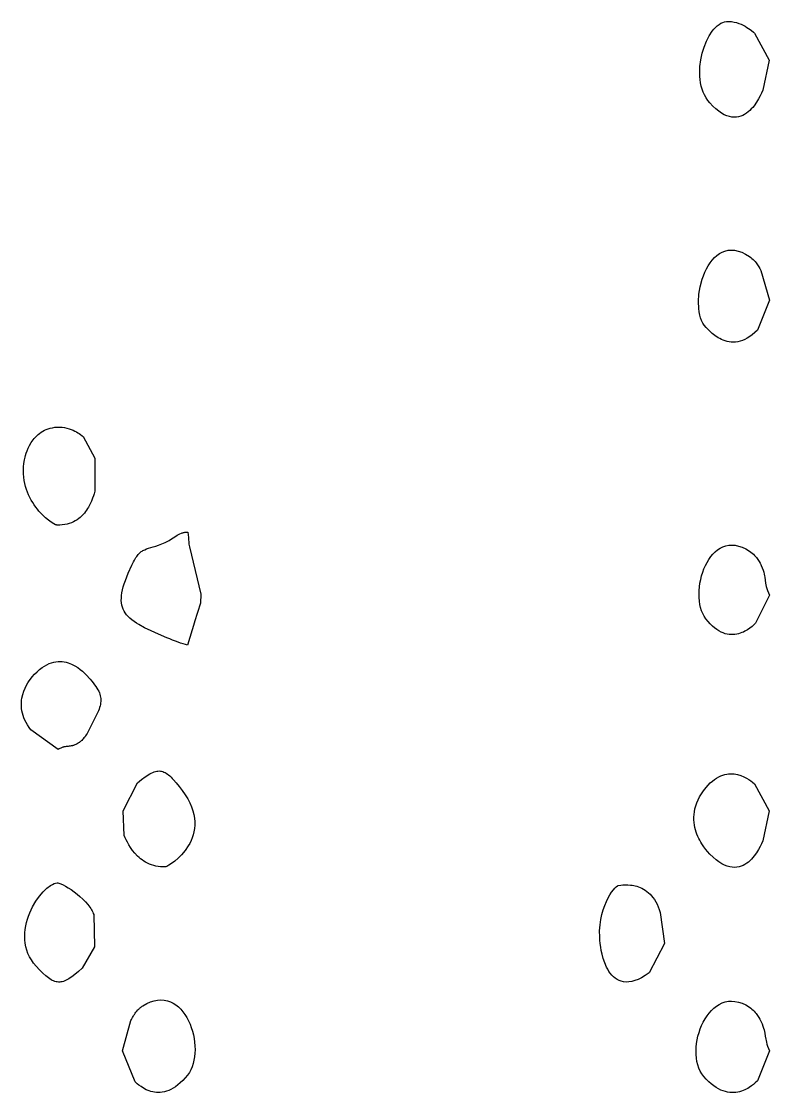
# Model space of a CAD drawing. Header units: millimetres. Extents: x 73 to 173, y -160 to -92.
# Drawn here: x 155.429 to 156.787, y -140.313 to -138.368 of the extents above; entities that cross this region are included whole.
import ezdxf

# ---------------------------------------------------------------- set-up
doc = ezdxf.new("R2010")
doc.units = ezdxf.units.MM
doc.layers.add('F.Silkscreen', color=41, linetype='CONTINUOUS', true_color=0xf2eda1)

msp = doc.modelspace()

# ---------------------------------------------------------------- linework, layer by layer
at = {"layer": 'F.Silkscreen', "linetype": 'CONTINUOUS'}
for p, q in [((156.685893, -138.381978), (156.688949, -138.378628)), ((156.688949, -138.378628), (156.692103, -138.375681)), ((156.692103, -138.375681), (156.695329, -138.373154)), ((156.695329, -138.373154), (156.698626, -138.371087)), ((156.698626, -138.371087), (156.701961, -138.369484)), ((156.701961, -138.369484), (156.705347, -138.368402)), ((156.705347, -138.368402), (156.708751, -138.367848)), ((156.708751, -138.367848), (156.711114, -138.367713)), ((156.711114, -138.367713), (156.713463, -138.367708)), ((156.713463, -138.367708), (156.715786, -138.36781)), ((156.715786, -138.36781), (156.718075, -138.368029)), ((156.718075, -138.368029), (156.720348, -138.368354)), ((156.720348, -138.368354), (156.722582, -138.368767)), ((156.722582, -138.368767), (156.726946, -138.369854)), ((156.726946, -138.369854), (156.731134, -138.371235)), ((156.731134, -138.371235), (156.735148, -138.372844)), ((156.735148, -138.372844), (156.738942, -138.374631)), ((156.738942, -138.374631), (156.74251, -138.376538)), ((156.74251, -138.376538), (156.745816, -138.378497)), ((156.745816, -138.378497), (156.748839, -138.380466)), ((156.748839, -138.380466), (156.751555, -138.382368)), ((156.672448, -138.403737), (156.67741, -138.39414)), ((156.67741, -138.39414), (156.682946, -138.385698)), ((156.682946, -138.385698), (156.685893, -138.381978)), ((156.751555, -138.382368), (156.753946, -138.384168)), ((156.753946, -138.384168), (156.757635, -138.387176)), ((156.757635, -138.387176), (156.759723, -138.389025)), ((156.759723, -138.389025), (156.786059, -138.438049)), ((156.664717, -138.425541), (156.668182, -138.414281)), ((156.668182, -138.414281), (156.672448, -138.403737)), ((156.660598, -138.449353), (156.662143, -138.437301)), ((156.662143, -138.437301), (156.664717, -138.425541)), ((156.786059, -138.438049), (156.774723, -138.492287)), ((156.660162, -138.461471), (156.660233, -138.455412)), ((156.660233, -138.455412), (156.660598, -138.449353)), ((156.6604, -138.467496), (156.660162, -138.461471)), ((156.660955, -138.473439), (156.6604, -138.467496)), ((156.661842, -138.479304), (156.660955, -138.473439)), ((156.663076, -138.485048), (156.661842, -138.479304)), ((156.664671, -138.490651), (156.663076, -138.485048)), ((156.666641, -138.496073), (156.664671, -138.490651)), ((156.668993, -138.501303), (156.666641, -138.496073)), ((156.774723, -138.492287), (156.772207, -138.498169)), ((156.671753, -138.506296), (156.668993, -138.501303)), ((156.67492, -138.511038), (156.671753, -138.506296)), ((156.678516, -138.515509), (156.67492, -138.511038)), ((156.684075, -138.521422), (156.678516, -138.515509)), ((156.763207, -138.514583), (156.758825, -138.520725)), ((156.766898, -138.508552), (156.763207, -138.514583)), ((156.769903, -138.502966), (156.766898, -138.508552)), ((156.772207, -138.498169), (156.769903, -138.502966)), ((156.689456, -138.526493), (156.684075, -138.521422)), ((156.694698, -138.530758), (156.689456, -138.526493)), ((156.699774, -138.534274), (156.694698, -138.530758)), ((156.704679, -138.537053), (156.699774, -138.534274)), ((156.744915, -138.534462), (156.741628, -138.536585)), ((156.748036, -138.532066), (156.744915, -138.534462)), ((156.750987, -138.529452), (156.748036, -138.532066)), ((156.753771, -138.526671), (156.750987, -138.529452)), ((156.756384, -138.523755), (156.753771, -138.526671)), ((156.758825, -138.520725), (156.756384, -138.523755)), ((156.709443, -138.539154), (156.704679, -138.537053)), ((156.714036, -138.540631), (156.709443, -138.539154)), ((156.718463, -138.541505), (156.714036, -138.540631)), ((156.722736, -138.541823), (156.718463, -138.541505)), ((156.726847, -138.541627), (156.722736, -138.541823)), ((156.73079, -138.540971), (156.726847, -138.541627)), ((156.734567, -138.539879), (156.73079, -138.540971)), ((156.738188, -138.538402), (156.734567, -138.539879)), ((156.741628, -138.536585), (156.738188, -138.538402)), ((156.691149, -138.792648), (156.695821, -138.789309)), ((156.695821, -138.789309), (156.700781, -138.786604)), ((156.700781, -138.786604), (156.706027, -138.784604)), ((156.706027, -138.784604), (156.711557, -138.783345)), ((156.711557, -138.783345), (156.717355, -138.782876)), ((156.717355, -138.782876), (156.723439, -138.783268)), ((156.723439, -138.783268), (156.729787, -138.784561)), ((156.729787, -138.784561), (156.736408, -138.786812)), ((156.736408, -138.786812), (156.743287, -138.790081)), ((156.675408, -138.81132), (156.678899, -138.805963)), ((156.678899, -138.805963), (156.682683, -138.801025)), ((156.682683, -138.801025), (156.686771, -138.79657)), ((156.686771, -138.79657), (156.691149, -138.792648)), ((156.743287, -138.790081), (156.750427, -138.794426)), ((156.750427, -138.794426), (156.752818, -138.796142)), ((156.752818, -138.796142), (156.755066, -138.797963)), ((156.755066, -138.797963), (156.757159, -138.799864)), ((156.757159, -138.799864), (156.759097, -138.801809)), ((156.759097, -138.801809), (156.760892, -138.803785)), ((156.760892, -138.803785), (156.76254, -138.805759)), ((156.76254, -138.805759), (156.76404, -138.807705)), ((156.76404, -138.807705), (156.7654, -138.809608)), ((156.666819, -138.829401), (156.669365, -138.823085)), ((156.669365, -138.823085), (156.67224, -138.817042)), ((156.67224, -138.817042), (156.675408, -138.81132)), ((156.7654, -138.809608), (156.766615, -138.811425)), ((156.766615, -138.811425), (156.767698, -138.81315)), ((156.767698, -138.81315), (156.769438, -138.816183)), ((156.769438, -138.816183), (156.770636, -138.818513)), ((156.770636, -138.818513), (156.771313, -138.819938)), ((156.771313, -138.819938), (156.787034, -138.873733)), ((156.661051, -138.849367), (156.66457, -138.835915)), ((156.66457, -138.835915), (156.666819, -138.829401)), ((156.65796, -138.87644), (156.658835, -138.863012)), ((156.658835, -138.863012), (156.661051, -138.849367)), ((156.658447, -138.889194), (156.65796, -138.87644)), ((156.787034, -138.873733), (156.764837, -138.928253)), ((156.659208, -138.895184), (156.658447, -138.889194)), ((156.660317, -138.900851), (156.659208, -138.895184)), ((156.661785, -138.906138), (156.660317, -138.900851)), ((156.663609, -138.910999), (156.661785, -138.906138)), ((156.665801, -138.915375), (156.663609, -138.910999)), ((156.668347, -138.919205), (156.665801, -138.915375)), ((156.671813, -138.923447), (156.668347, -138.919205)), ((156.674739, -138.926708), (156.671813, -138.923447)), ((156.678411, -138.930406), (156.674739, -138.926708)), ((156.682772, -138.934344), (156.678411, -138.930406)), ((156.687802, -138.938281), (156.682772, -138.934344)), ((156.693438, -138.941993), (156.687802, -138.938281)), ((156.696477, -138.943697), (156.693438, -138.941993)), ((156.699649, -138.945252), (156.696477, -138.943697)), ((156.746554, -138.942833), (156.742132, -138.945151)), ((156.751028, -138.940018), (156.746554, -138.942833)), ((156.755575, -138.936676), (156.751028, -138.940018)), ((156.760181, -138.932756), (156.755575, -138.936676)), ((156.764837, -138.928253), (156.760181, -138.932756)), ((156.702956, -138.946646), (156.699649, -138.945252)), ((156.706388, -138.947842), (156.702956, -138.946646)), ((156.709944, -138.948816), (156.706388, -138.947842)), ((156.713612, -138.949539), (156.709944, -138.948816)), ((156.717395, -138.949978), (156.713612, -138.949539)), ((156.72129, -138.950111), (156.717395, -138.949978)), ((156.725273, -138.949906), (156.72129, -138.950111)), ((156.729356, -138.94933), (156.725273, -138.949906)), ((156.733534, -138.948369), (156.729356, -138.94933)), ((156.737792, -138.946985), (156.733534, -138.948369)), ((156.742132, -138.945151), (156.737792, -138.946985)), ((155.456372, -139.120094), (155.458822, -139.117851)), ((155.458822, -139.117851), (155.46145, -139.11572)), ((155.46145, -139.11572), (155.464243, -139.113724)), ((155.464243, -139.113724), (155.467213, -139.111867)), ((155.467213, -139.111867), (155.470365, -139.110168)), ((155.470365, -139.110168), (155.473712, -139.108655)), ((155.473712, -139.108655), (155.477247, -139.107344)), ((155.477247, -139.107344), (155.48098, -139.106237)), ((155.48098, -139.106237), (155.484922, -139.105352)), ((155.484922, -139.105352), (155.489067, -139.104722)), ((155.489067, -139.104722), (155.493435, -139.104361)), ((155.493435, -139.104361), (155.495781, -139.104279)), ((155.495781, -139.104279), (155.49809, -139.104306)), ((155.49809, -139.104306), (155.502585, -139.104614)), ((155.502585, -139.104614), (155.506912, -139.10523)), ((155.506912, -139.10523), (155.511046, -139.106121)), ((155.511046, -139.106121), (155.514978, -139.107223)), ((155.514978, -139.107223), (155.5187, -139.108507)), ((155.5187, -139.108507), (155.522192, -139.109921)), ((155.522192, -139.109921), (155.525434, -139.111423)), ((155.525434, -139.111423), (155.528418, -139.112983)), ((155.528418, -139.112983), (155.531124, -139.114531)), ((155.531124, -139.114531), (155.533557, -139.116035)), ((155.533557, -139.116035), (155.53567, -139.117463)), ((155.53567, -139.117463), (155.538964, -139.119864)), ((155.538964, -139.119864), (155.54085, -139.121389)), ((155.440971, -139.142582), (155.443445, -139.137537)), ((155.443445, -139.137537), (155.446433, -139.132411)), ((155.446433, -139.132411), (155.448129, -139.129857)), ((155.448129, -139.129857), (155.449962, -139.127328)), ((155.449962, -139.127328), (155.451951, -139.124854)), ((155.451951, -139.124854), (155.454079, -139.122438)), ((155.454079, -139.122438), (155.456372, -139.120094)), ((155.54085, -139.121389), (155.561735, -139.160728)), ((155.435199, -139.159184), (155.436104, -139.155835)), ((155.436104, -139.155835), (155.43733, -139.151857)), ((155.43733, -139.151857), (155.438938, -139.147396)), ((155.438938, -139.147396), (155.440971, -139.142582)), ((155.43209, -139.182954), (155.432385, -139.176616)), ((155.432385, -139.176616), (155.433093, -139.170133)), ((155.433093, -139.170133), (155.434236, -139.163505)), ((155.434236, -139.163505), (155.435199, -139.159184)), ((155.561735, -139.160728), (155.561643, -139.220561)), ((155.432177, -139.189128), (155.43209, -139.182954)), ((155.432631, -139.195133), (155.432177, -139.189128)), ((155.433414, -139.200977), (155.432631, -139.195133)), ((155.434514, -139.206652), (155.433414, -139.200977)), ((155.435908, -139.212161), (155.434514, -139.206652)), ((155.437558, -139.21748), (155.435908, -139.212161)), ((155.43945, -139.222622), (155.437558, -139.21748)), ((155.44156, -139.227581), (155.43945, -139.222622)), ((155.443866, -139.232344), (155.44156, -139.227581)), ((155.446336, -139.236927), (155.443866, -139.232344)), ((155.557809, -139.233573), (155.555864, -139.238554)), ((155.559316, -139.229136), (155.557809, -139.233573)), ((155.560434, -139.225368), (155.559316, -139.229136)), ((155.561643, -139.220561), (155.560434, -139.225368)), ((155.448946, -139.241305), (155.446336, -139.236927)), ((155.451678, -139.24548), (155.448946, -139.241305)), ((155.454511, -139.24945), (155.451678, -139.24548)), ((155.457413, -139.253225), (155.454511, -139.24945)), ((155.460363, -139.256777), (155.457413, -139.253225)), ((155.546951, -139.255043), (155.544959, -139.257797)), ((155.548789, -139.252244), (155.546951, -139.255043)), ((155.550475, -139.249442), (155.548789, -139.252244)), ((155.553436, -139.243894), (155.550475, -139.249442)), ((155.555864, -139.238554), (155.553436, -139.243894)), ((155.463317, -139.260119), (155.460363, -139.256777)), ((155.466291, -139.26323), (155.463317, -139.260119)), ((155.472134, -139.26879), (155.466291, -139.26323)), ((155.477683, -139.273424), (155.472134, -139.26879)), ((155.482734, -139.277114), (155.477683, -139.273424)), ((155.526285, -139.274642), (155.522878, -139.276444)), ((155.5295, -139.27265), (155.526285, -139.274642)), ((155.532527, -139.270477), (155.5295, -139.27265)), ((155.535368, -139.268159), (155.532527, -139.270477)), ((155.538015, -139.265715), (155.535368, -139.268159)), ((155.540503, -139.263149), (155.538015, -139.265715)), ((155.542811, -139.260507), (155.540503, -139.263149)), ((155.544959, -139.257797), (155.542811, -139.260507)), ((155.487109, -139.279798), (155.482734, -139.277114)), ((155.490612, -139.281474), (155.487109, -139.279798)), ((155.491975, -139.281917), (155.490612, -139.281474)), ((155.493046, -139.282095), (155.491975, -139.281917)), ((155.497982, -139.282178), (155.493046, -139.282095)), ((155.502691, -139.281935), (155.497982, -139.282178)), ((155.507162, -139.281376), (155.502691, -139.281935)), ((155.511413, -139.28053), (155.507162, -139.281376)), ((155.515443, -139.279414), (155.511413, -139.28053)), ((155.519265, -139.278042), (155.515443, -139.279414)), ((155.522878, -139.276444), (155.519265, -139.278042)), ((155.725488, -139.29515), (155.726829, -139.294975)), ((155.726829, -139.294975), (155.728178, -139.294874)), ((155.728178, -139.294874), (155.729554, -139.29486)), ((155.729554, -139.29486), (155.730548, -139.295174)), ((155.683217, -139.316503), (155.689488, -139.313892)), ((155.689488, -139.313892), (155.692004, -139.312698)), ((155.692004, -139.312698), (155.694504, -139.311362)), ((155.694504, -139.311362), (155.696972, -139.309913)), ((155.696972, -139.309913), (155.699403, -139.308393)), ((155.699403, -139.308393), (155.709089, -139.302088)), ((155.709089, -139.302088), (155.711521, -139.300611)), ((155.711521, -139.300611), (155.713974, -139.299246)), ((155.713974, -139.299246), (155.716457, -139.298009)), ((155.716457, -139.298009), (155.718981, -139.296931)), ((155.718981, -139.296931), (155.720253, -139.296464)), ((155.720253, -139.296464), (155.721543, -139.296047)), ((155.721543, -139.296047), (155.72284, -139.295685)), ((155.72284, -139.295685), (155.72415, -139.295386)), ((155.72415, -139.295386), (155.725488, -139.29515)), ((155.730548, -139.295174), (155.731644, -139.304833)), ((155.731644, -139.304833), (155.732749, -139.316707)), ((155.641935, -139.33418), (155.643331, -139.332809)), ((155.643331, -139.332809), (155.644747, -139.331565)), ((155.644747, -139.331565), (155.646191, -139.33044)), ((155.646191, -139.33044), (155.647661, -139.32943)), ((155.647661, -139.32943), (155.649166, -139.328521)), ((155.649166, -139.328521), (155.650717, -139.327681)), ((155.650717, -139.327681), (155.652305, -139.326923)), ((155.652305, -139.326923), (155.655681, -139.325555)), ((155.655681, -139.325555), (155.659306, -139.324319)), ((155.659306, -139.324319), (155.667575, -139.321827)), ((155.667575, -139.321827), (155.672307, -139.320367)), ((155.672307, -139.320367), (155.677503, -139.318618)), ((155.677503, -139.318618), (155.683217, -139.316503)), ((155.732749, -139.316707), (155.733556, -139.321588)), ((155.733556, -139.321588), (155.754099, -139.407556)), ((156.684117, -139.334949), (156.688263, -139.330823)), ((156.688263, -139.330823), (156.692679, -139.3272)), ((156.692679, -139.3272), (156.697371, -139.324138)), ((156.697371, -139.324138), (156.702332, -139.321686)), ((156.702332, -139.321686), (156.707555, -139.319889)), ((156.707555, -139.319889), (156.713023, -139.318797)), ((156.713023, -139.318797), (156.718734, -139.318457)), ((156.718734, -139.318457), (156.724687, -139.318906)), ((156.724687, -139.318906), (156.730875, -139.320214)), ((156.730875, -139.320214), (156.737269, -139.322405)), ((156.737269, -139.322405), (156.743891, -139.325543)), ((156.743891, -139.325543), (156.750719, -139.329662)), ((156.750719, -139.329662), (156.753177, -139.331409)), ((156.753177, -139.331409), (156.755465, -139.333273)), ((156.755465, -139.333273), (156.757589, -139.335186)), ((155.629119, -139.354738), (155.630637, -139.351572)), ((155.630637, -139.351572), (155.632112, -139.348659)), ((155.632112, -139.348659), (155.633562, -139.34599)), ((155.633562, -139.34599), (155.63499, -139.343532)), ((155.63499, -139.343532), (155.636386, -139.341301)), ((155.636386, -139.341301), (155.637776, -139.339248)), ((155.637776, -139.339248), (155.639156, -139.337395)), ((155.639156, -139.337395), (155.640544, -139.33571)), ((155.640544, -139.33571), (155.641935, -139.33418)), ((156.670489, -139.355666), (156.673443, -139.349967)), ((156.673443, -139.349967), (156.676699, -139.344567)), ((156.676699, -139.344567), (156.680259, -139.339552)), ((156.680259, -139.339552), (156.684117, -139.334949)), ((156.757589, -139.335186), (156.759559, -139.337149)), ((156.759559, -139.337149), (156.761362, -139.339136)), ((156.761362, -139.339136), (156.763027, -139.341124)), ((156.763027, -139.341124), (156.764528, -139.34308)), ((156.764528, -139.34308), (156.765894, -139.344979)), ((156.765894, -139.344979), (156.767105, -139.346801)), ((156.767105, -139.346801), (156.76817, -139.348516)), ((156.76817, -139.348516), (156.769894, -139.351563)), ((156.769894, -139.351563), (156.771079, -139.353894)), ((155.617378, -139.382571), (155.622573, -139.369385)), ((155.622573, -139.369385), (155.629119, -139.354738)), ((156.663569, -139.374269), (156.665555, -139.367874)), ((156.665555, -139.367874), (156.667863, -139.361654)), ((156.667863, -139.361654), (156.670489, -139.355666)), ((156.771079, -139.353894), (156.771761, -139.355322)), ((156.771761, -139.355322), (156.773733, -139.359945)), ((156.773733, -139.359945), (156.775294, -139.364074)), ((156.775294, -139.364074), (156.776493, -139.367789)), ((156.776493, -139.367789), (156.777391, -139.371132)), ((156.777391, -139.371132), (156.778065, -139.3742)), ((155.613525, -139.394436), (155.615277, -139.388657)), ((155.615277, -139.388657), (155.617378, -139.382571)), ((156.659695, -139.394066), (156.660636, -139.387413)), ((156.660636, -139.387413), (156.661925, -139.3808)), ((156.661925, -139.3808), (156.663569, -139.374269)), ((156.778065, -139.3742), (156.778549, -139.377049)), ((156.778549, -139.377049), (156.779224, -139.382406)), ((156.779224, -139.382406), (156.779914, -139.387779)), ((156.779914, -139.387779), (156.780418, -139.390653)), ((156.780418, -139.390653), (156.781098, -139.393744)), ((155.609948, -139.414715), (155.610315, -139.410037)), ((155.610315, -139.410037), (155.611048, -139.40511)), ((155.611048, -139.40511), (155.612118, -139.399911)), ((155.612118, -139.399911), (155.613525, -139.394436)), ((155.754099, -139.407556), (155.753527, -139.423823)), ((156.658895, -139.407296), (156.65911, -139.400707)), ((156.65905, -139.413783), (156.658895, -139.407296)), ((156.65911, -139.400707), (156.659695, -139.394066)), ((156.786843, -139.409752), (156.761678, -139.460427)), ((156.781098, -139.393744), (156.782013, -139.39713)), ((156.782013, -139.39713), (156.783239, -139.400879)), ((156.783239, -139.400879), (156.784831, -139.405061)), ((156.784831, -139.405061), (156.786843, -139.409752)), ((155.609921, -139.41916), (155.609948, -139.414715)), ((155.610244, -139.423385), (155.609921, -139.41916)), ((155.610913, -139.427413), (155.610244, -139.423385)), ((155.611934, -139.43125), (155.610913, -139.427413)), ((155.753527, -139.423823), (155.742846, -139.457777)), ((156.659586, -139.420106), (156.65905, -139.413783)), ((156.660512, -139.426242), (156.659586, -139.420106)), ((156.661831, -139.43213), (156.660512, -139.426242)), ((155.613313, -139.434924), (155.611934, -139.43125)), ((155.615047, -139.438434), (155.613313, -139.434924)), ((155.617143, -139.44181), (155.615047, -139.438434)), ((155.619596, -139.445059), (155.617143, -139.44181)), ((155.622401, -139.448206), (155.619596, -139.445059)), ((155.625573, -139.451273), (155.622401, -139.448206)), ((156.663555, -139.437718), (156.661831, -139.43213)), ((156.665686, -139.442966), (156.663555, -139.437718)), ((156.668243, -139.447825), (156.665686, -139.442966)), ((156.671217, -139.452245), (156.668243, -139.447825)), ((155.629107, -139.454253), (155.625573, -139.451273)), ((155.633007, -139.45718), (155.629107, -139.454253)), ((155.637273, -139.46007), (155.633007, -139.45718)), ((155.641907, -139.462925), (155.637273, -139.46007)), ((155.652282, -139.468638), (155.641907, -139.462925)), ((155.664157, -139.47444), (155.652282, -139.468638)), ((155.742704, -139.458238), (155.729956, -139.5001)), ((155.742847, -139.457778), (155.742704, -139.458238)), ((155.742846, -139.457777), (155.742847, -139.457778)), ((156.67525, -139.457265), (156.671217, -139.452245)), ((156.679274, -139.461734), (156.67525, -139.457265)), ((156.683273, -139.465656), (156.679274, -139.461734)), ((156.687254, -139.46907), (156.683273, -139.465656)), ((156.6912, -139.472005), (156.687254, -139.46907)), ((156.751454, -139.469319), (156.747118, -139.472244)), ((156.755134, -139.466466), (156.751454, -139.469319)), ((156.758101, -139.463901), (156.755134, -139.466466)), ((156.761678, -139.460427), (156.758101, -139.463901)), ((155.677529, -139.480462), (155.664157, -139.47444)), ((155.69241, -139.486819), (155.677529, -139.480462)), ((155.697826, -139.489053), (155.69241, -139.486819)), ((155.703058, -139.491113), (155.697826, -139.489053)), ((156.695114, -139.474482), (156.6912, -139.472005)), ((156.698976, -139.476523), (156.695114, -139.474482)), ((156.702789, -139.478152), (156.698976, -139.476523)), ((156.706548, -139.479399), (156.702789, -139.478152)), ((156.710251, -139.480279), (156.706548, -139.479399)), ((156.713865, -139.480848), (156.710251, -139.480279)), ((156.717419, -139.481095), (156.713865, -139.480848)), ((156.720874, -139.481064), (156.717419, -139.481095)), ((156.724244, -139.480776), (156.720874, -139.481064)), ((156.727517, -139.480258), (156.724244, -139.480776)), ((156.730682, -139.479531), (156.727517, -139.480258)), ((156.73374, -139.478614), (156.730682, -139.479531)), ((156.736673, -139.477556), (156.73374, -139.478614)), ((156.739492, -139.476362), (156.736673, -139.477556)), ((156.742173, -139.475056), (156.739492, -139.476362)), ((156.744722, -139.473691), (156.742173, -139.475056)), ((156.747118, -139.472244), (156.744722, -139.473691)), ((155.708093, -139.49301), (155.703058, -139.491113)), ((155.712947, -139.494755), (155.708093, -139.49301)), ((155.71761, -139.496337), (155.712947, -139.494755)), ((155.722093, -139.497781), (155.71761, -139.496337)), ((155.726414, -139.499081), (155.722093, -139.497781)), ((155.729956, -139.5001), (155.726414, -139.499081)), ((155.456995, -139.548403), (155.461466, -139.544436)), ((155.461466, -139.544436), (155.465887, -139.541023)), ((155.465887, -139.541023), (155.470263, -139.538105)), ((155.470263, -139.538105), (155.474581, -139.535685)), ((155.474581, -139.535685), (155.478848, -139.533722)), ((155.478848, -139.533722), (155.483036, -139.532188)), ((155.483036, -139.532188), (155.48714, -139.531063)), ((155.48714, -139.531063), (155.491179, -139.530308)), ((155.491179, -139.530308), (155.495124, -139.529907)), ((155.495124, -139.529907), (155.49897, -139.529833)), ((155.49897, -139.529833), (155.502718, -139.53005)), ((155.502718, -139.53005), (155.506365, -139.53053)), ((155.506365, -139.53053), (155.509892, -139.531246)), ((155.509892, -139.531246), (155.513299, -139.532188)), ((155.513299, -139.532188), (155.516578, -139.533317)), ((155.516578, -139.533317), (155.519735, -139.534598)), ((155.519735, -139.534598), (155.525606, -139.537535)), ((155.525606, -139.537535), (155.530869, -139.540785)), ((155.530869, -139.540785), (155.535471, -139.544138)), ((155.535471, -139.544138), (155.539375, -139.547351)), ((155.539375, -139.547351), (155.542498, -139.55023)), ((155.440256, -139.568709), (155.44271, -139.564931)), ((155.44271, -139.564931), (155.444909, -139.561867)), ((155.444909, -139.561867), (155.447966, -139.558043)), ((155.447966, -139.558043), (155.452485, -139.552922)), ((155.452485, -139.552922), (155.456995, -139.548403)), ((155.542498, -139.55023), (155.546257, -139.554098)), ((155.546257, -139.554098), (155.553183, -139.56184)), ((155.553183, -139.56184), (155.556214, -139.565431)), ((155.556214, -139.565431), (155.558977, -139.56886)), ((155.430915, -139.590067), (155.432881, -139.58387)), ((155.432881, -139.58387), (155.435192, -139.578217)), ((155.435192, -139.578217), (155.437705, -139.57315)), ((155.437705, -139.57315), (155.440256, -139.568709)), ((155.558977, -139.56886), (155.561462, -139.572141)), ((155.561462, -139.572141), (155.563678, -139.575288)), ((155.563678, -139.575288), (155.565639, -139.578315)), ((155.565639, -139.578315), (155.567345, -139.581237)), ((155.567345, -139.581237), (155.568801, -139.584068)), ((155.568801, -139.584068), (155.570026, -139.58681)), ((155.570026, -139.58681), (155.571011, -139.589511)), ((155.42851, -139.607655), (155.428624, -139.603928)), ((155.428624, -139.603928), (155.428949, -139.60029)), ((155.428949, -139.60029), (155.429452, -139.596761)), ((155.429452, -139.596761), (155.430915, -139.590067)), ((155.571011, -139.589511), (155.571776, -139.59216)), ((155.571776, -139.59216), (155.572318, -139.594778)), ((155.572384, -139.605217), (155.57191, -139.607886)), ((155.572318, -139.594778), (155.57264, -139.597377)), ((155.572672, -139.602583), (155.572384, -139.605217)), ((155.57264, -139.597377), (155.572757, -139.599969)), ((155.572757, -139.599969), (155.572672, -139.602583)), ((155.428603, -139.611497), (155.42851, -139.607655)), ((155.428943, -139.615424), (155.428603, -139.611497)), ((155.429524, -139.619446), (155.428943, -139.615424)), ((155.430391, -139.62354), (155.429524, -139.619446)), ((155.431542, -139.627725), (155.430391, -139.62354)), ((155.565463, -139.625658), (155.562087, -139.632576)), ((155.568266, -139.619314), (155.565463, -139.625658)), ((155.569432, -139.616326), (155.568266, -139.619314)), ((155.570429, -139.613431), (155.569432, -139.616326)), ((155.571268, -139.610628), (155.570429, -139.613431)), ((155.57191, -139.607886), (155.571268, -139.610628)), ((155.433007, -139.631984), (155.431542, -139.627725)), ((155.434804, -139.636287), (155.433007, -139.631984)), ((155.436955, -139.640673), (155.434804, -139.636287)), ((155.439474, -139.645116), (155.436955, -139.640673)), ((155.442371, -139.649612), (155.439474, -139.645116)), ((155.558182, -139.640203), (155.548988, -139.657991)), ((155.562087, -139.632576), (155.558182, -139.640203)), ((155.445679, -139.65415), (155.442371, -139.649612)), ((155.495528, -139.689496), (155.445679, -139.65415)), ((155.546221, -139.662918), (155.544825, -139.665069)), ((155.54761, -139.660557), (155.546221, -139.662918)), ((155.548988, -139.657991), (155.54761, -139.660557)), ((155.51343, -139.683958), (155.511628, -139.684086)), ((155.515238, -139.683821), (155.51343, -139.683958)), ((155.517087, -139.683631), (155.515238, -139.683821)), ((155.519012, -139.683339), (155.517087, -139.683631)), ((155.521074, -139.682878), (155.519012, -139.683339)), ((155.522167, -139.682567), (155.521074, -139.682878)), ((155.523308, -139.682201), (155.522167, -139.682567)), ((155.524494, -139.681772), (155.523308, -139.682201)), ((155.525743, -139.681258), (155.524494, -139.681772)), ((155.527057, -139.680671), (155.525743, -139.681258)), ((155.528429, -139.679987), (155.527057, -139.680671)), ((155.529876, -139.67922), (155.528429, -139.679987)), ((155.531404, -139.678346), (155.529876, -139.67922)), ((155.532404, -139.677741), (155.531404, -139.678346)), ((155.533917, -139.676696), (155.532404, -139.677741)), ((155.534838, -139.675999), (155.533917, -139.676696)), ((155.535862, -139.67517), (155.534838, -139.675999)), ((155.536982, -139.674208), (155.535862, -139.67517)), ((155.538165, -139.6731), (155.536982, -139.674208)), ((155.539419, -139.671834), (155.538165, -139.6731)), ((155.540722, -139.670412), (155.539419, -139.671834)), ((155.54206, -139.668806), (155.540722, -139.670412)), ((155.543435, -139.667035), (155.54206, -139.668806)), ((155.544825, -139.665069), (155.543435, -139.667035)), ((155.497043, -139.688631), (155.495528, -139.689496)), ((155.49849, -139.687857), (155.497043, -139.688631)), ((155.499867, -139.687187), (155.49849, -139.687857)), ((155.50116, -139.686609), (155.499867, -139.687187)), ((155.502404, -139.686109), (155.50116, -139.686609)), ((155.503587, -139.685671), (155.502404, -139.686109)), ((155.504716, -139.685313), (155.503587, -139.685671)), ((155.505805, -139.68502), (155.504716, -139.685313)), ((155.507857, -139.684565), (155.505805, -139.68502)), ((155.509783, -139.684275), (155.507857, -139.684565)), ((155.511628, -139.684086), (155.509783, -139.684275)), ((155.646599, -139.744226), (155.653012, -139.739398)), ((155.653012, -139.739398), (155.656032, -139.737326)), ((155.656032, -139.737326), (155.658926, -139.735479)), ((155.658926, -139.735479), (155.661699, -139.733847)), ((155.661699, -139.733847), (155.66437, -139.732458)), ((155.66437, -139.732458), (155.666948, -139.731272)), ((155.666948, -139.731272), (155.669441, -139.730315)), ((155.669441, -139.730315), (155.671861, -139.72958)), ((155.671861, -139.72958), (155.674207, -139.729066)), ((155.674207, -139.729066), (155.676494, -139.728768)), ((155.676494, -139.728768), (155.678736, -139.728695)), ((155.678736, -139.728695), (155.680926, -139.728834)), ((155.680926, -139.728834), (155.683084, -139.729192)), ((155.683084, -139.729192), (155.685217, -139.729773)), ((155.685217, -139.729773), (155.687344, -139.73056)), ((155.687344, -139.73056), (155.689461, -139.731568)), ((155.689461, -139.731568), (155.691572, -139.732795)), ((155.691572, -139.732795), (155.693695, -139.73423)), ((155.693695, -139.73423), (155.695839, -139.735878)), ((155.695839, -139.735878), (155.698012, -139.737736)), ((155.698012, -139.737736), (155.70022, -139.739807)), ((155.70022, -139.739807), (155.702489, -139.742099)), ((155.702489, -139.742099), (155.704801, -139.744597)), ((156.68707, -139.744077), (156.690848, -139.741524)), ((156.690848, -139.741524), (156.694603, -139.739384)), ((156.694603, -139.739384), (156.698319, -139.737613)), ((156.698319, -139.737613), (156.701998, -139.736211)), ((156.701998, -139.736211), (156.705622, -139.73513)), ((156.705622, -139.73513), (156.709205, -139.73437)), ((156.709205, -139.73437), (156.712708, -139.733909)), ((156.712708, -139.733909), (156.71616, -139.733714)), ((156.71616, -139.733714), (156.71952, -139.733753)), ((156.71952, -139.733753), (156.7228, -139.734027)), ((156.7228, -139.734027), (156.725994, -139.734505)), ((156.725994, -139.734505), (156.729085, -139.735159)), ((156.729085, -139.735159), (156.734966, -139.736922)), ((156.734966, -139.736922), (156.740366, -139.739156)), ((156.740366, -139.739156), (156.745234, -139.741654)), ((156.745234, -139.741654), (156.749523, -139.744264)), ((155.613052, -139.801025), (155.639585, -139.749963)), ((155.639585, -139.749963), (155.646599, -139.744226)), ((155.704801, -139.744597), (155.70962, -139.750206)), ((155.70962, -139.750206), (155.714771, -139.756657)), ((155.714771, -139.756657), (155.720312, -139.763936)), ((156.667333, -139.764474), (156.671805, -139.758722)), ((156.671805, -139.758722), (156.675627, -139.754354)), ((156.675627, -139.754354), (156.679453, -139.750454)), ((156.679453, -139.750454), (156.68327, -139.747047)), ((156.68327, -139.747047), (156.68707, -139.744077)), ((156.749523, -139.744264), (156.753166, -139.746802)), ((156.753166, -139.746802), (156.756121, -139.749092)), ((156.756121, -139.749092), (156.759723, -139.752197)), ((156.759723, -139.752197), (156.786059, -139.80122)), ((155.720312, -139.763936), (155.725797, -139.771738)), ((155.725797, -139.771738), (155.730447, -139.77937)), ((155.730447, -139.77937), (155.734318, -139.78682)), ((156.657234, -139.781333), (156.660066, -139.775785)), ((156.660066, -139.775785), (156.663426, -139.770168)), ((156.663426, -139.770168), (156.667333, -139.764474)), ((155.734318, -139.78682), (155.737429, -139.794066)), ((155.737429, -139.794066), (155.73983, -139.801129)), ((156.650485, -139.802649), (156.651532, -139.797467)), ((156.651532, -139.797467), (156.652986, -139.792177)), ((156.652986, -139.792177), (156.654873, -139.786797)), ((156.654873, -139.786797), (156.657234, -139.781333)), ((155.615242, -139.84577), (155.613052, -139.801025)), ((155.73983, -139.801129), (155.741569, -139.807989)), ((155.741569, -139.807989), (155.742679, -139.814639)), ((155.742679, -139.814639), (155.743203, -139.821091)), ((156.649521, -139.812695), (156.649829, -139.807733)), ((156.649546, -139.81753), (156.649521, -139.812695)), ((156.649865, -139.822259), (156.649546, -139.81753)), ((156.649829, -139.807733), (156.650485, -139.802649)), ((156.786059, -139.80122), (156.774723, -139.855458)), ((155.741704, -139.839161), (155.740323, -139.844736)), ((155.742679, -139.833354), (155.741704, -139.839161)), ((155.743184, -139.827335), (155.742679, -139.833354)), ((155.743203, -139.821091), (155.743184, -139.827335)), ((156.650468, -139.82684), (156.649865, -139.822259)), ((156.651317, -139.831283), (156.650468, -139.82684)), ((156.652393, -139.835577), (156.651317, -139.831283)), ((156.653663, -139.839719), (156.652393, -139.835577)), ((155.617161, -139.850382), (155.615242, -139.84577)), ((155.618808, -139.853937), (155.617161, -139.850382)), ((155.620942, -139.858118), (155.618808, -139.853937)), ((155.623571, -139.862789), (155.620942, -139.858118)), ((155.736483, -139.855205), (155.734118, -139.860082)), ((155.738571, -139.850087), (155.736483, -139.855205)), ((155.740323, -139.844736), (155.738571, -139.850087)), ((156.655093, -139.843702), (156.653663, -139.839719)), ((156.656672, -139.847513), (156.655093, -139.843702)), ((156.658373, -139.851158), (156.656672, -139.847513)), ((156.660147, -139.854615), (156.658373, -139.851158)), ((156.662005, -139.857895), (156.660147, -139.854615)), ((156.663881, -139.860977), (156.662005, -139.857895)), ((156.774723, -139.855458), (156.772272, -139.861196)), ((155.626717, -139.867771), (155.623571, -139.862789)), ((155.630399, -139.872948), (155.626717, -139.867771)), ((155.63464, -139.878144), (155.630399, -139.872948)), ((155.639447, -139.883215), (155.63464, -139.878144)), ((155.725696, -139.873259), (155.719418, -139.880776)), ((155.731497, -139.864721), (155.725696, -139.873259)), ((155.734118, -139.860082), (155.731497, -139.864721)), ((156.667632, -139.866529), (156.663881, -139.860977)), ((156.671213, -139.871234), (156.667632, -139.866529)), ((156.674397, -139.875042), (156.671213, -139.871234)), ((156.678711, -139.879708), (156.674397, -139.875042)), ((156.763512, -139.877033), (156.759234, -139.882973)), ((156.767115, -139.87121), (156.763512, -139.877033)), ((156.77003, -139.86582), (156.767115, -139.87121)), ((156.772272, -139.861196), (156.77003, -139.86582)), ((155.642071, -139.885672), (155.639447, -139.883215)), ((155.644845, -139.888023), (155.642071, -139.885672)), ((155.647778, -139.890272), (155.644845, -139.888023)), ((155.65086, -139.892399), (155.647778, -139.890272)), ((155.654091, -139.894381), (155.65086, -139.892399)), ((155.65749, -139.8962), (155.654091, -139.894381)), ((155.66105, -139.89784), (155.65749, -139.8962)), ((155.664772, -139.899273), (155.66105, -139.89784)), ((155.701112, -139.896898), (155.6963, -139.900006)), ((155.706786, -139.892631), (155.701112, -139.896898)), ((155.713, -139.887247), (155.706786, -139.892631)), ((155.719418, -139.880776), (155.713, -139.887247)), ((156.684377, -139.885197), (156.678711, -139.879708)), ((156.689871, -139.889893), (156.684377, -139.885197)), ((156.695183, -139.893833), (156.689871, -139.889893)), ((156.700341, -139.897054), (156.695183, -139.893833)), ((156.705305, -139.899594), (156.700341, -139.897054)), ((156.745551, -139.896291), (156.742297, -139.898381)), ((156.748623, -139.893966), (156.745551, -139.896291)), ((156.751542, -139.891428), (156.748623, -139.893966)), ((156.754267, -139.888723), (156.751542, -139.891428)), ((156.756835, -139.885896), (156.754267, -139.888723)), ((156.759234, -139.882973), (156.756835, -139.885896)), ((155.668653, -139.900494), (155.664772, -139.899273)), ((155.672712, -139.901469), (155.668653, -139.900494)), ((155.676939, -139.902186), (155.672712, -139.901469)), ((155.68134, -139.902643), (155.676939, -139.902186)), ((155.685909, -139.902794), (155.68134, -139.902643)), ((155.690653, -139.902636), (155.685909, -139.902794)), ((155.692701, -139.901935), (155.690653, -139.902636)), ((155.6963, -139.900006), (155.692701, -139.901935)), ((156.710105, -139.901492), (156.705305, -139.899594)), ((156.714735, -139.902788), (156.710105, -139.901492)), ((156.719185, -139.90352), (156.714735, -139.902788)), ((156.723468, -139.903746), (156.719185, -139.90352)), ((156.727578, -139.903479), (156.723468, -139.903746)), ((156.731516, -139.902772), (156.727578, -139.903479)), ((156.735278, -139.90166), (156.731516, -139.902772)), ((156.738876, -139.900178), (156.735278, -139.90166)), ((156.742297, -139.898381), (156.738876, -139.900178)), ((155.474779, -139.941437), (155.481445, -139.936459)), ((155.481445, -139.936459), (155.484642, -139.934614)), ((155.484642, -139.934614), (155.487733, -139.933236)), ((155.487733, -139.933236), (155.490667, -139.932339)), ((155.490667, -139.932339), (155.493435, -139.931949)), ((155.493435, -139.931949), (155.494785, -139.93199)), ((155.494785, -139.93199), (155.496318, -139.932244)), ((155.496318, -139.932244), (155.498022, -139.932701)), ((155.498022, -139.932701), (155.499889, -139.933347)), ((155.499889, -139.933347), (155.504033, -139.935157)), ((155.504033, -139.935157), (155.508639, -139.937603)), ((156.510751, -139.937451), (156.512313, -139.93676)), ((156.512313, -139.93676), (156.516868, -139.935994)), ((156.516868, -139.935994), (156.520406, -139.935588)), ((156.520406, -139.935588), (156.524636, -139.935348)), ((156.524636, -139.935348), (156.529442, -139.935358)), ((156.529442, -139.935358), (156.534708, -139.935745)), ((156.534708, -139.935745), (156.537484, -139.936125)), ((156.537484, -139.936125), (156.54033, -139.936627)), ((156.54033, -139.936627), (156.543243, -139.937291)), ((155.454763, -139.965063), (155.461215, -139.955922)), ((155.461215, -139.955922), (155.467952, -139.947989)), ((155.467952, -139.947989), (155.474779, -139.941437)), ((155.508639, -139.937603), (155.513607, -139.940619)), ((155.513607, -139.940619), (155.518814, -139.944126)), ((155.518814, -139.944126), (155.524152, -139.948043)), ((155.524152, -139.948043), (155.5295, -139.952303)), ((155.5295, -139.952303), (155.534765, -139.956815)), ((156.493821, -139.959195), (156.497057, -139.953559)), ((156.497057, -139.953559), (156.500256, -139.948713)), ((156.500256, -139.948713), (156.503332, -139.944659)), ((156.503332, -139.944659), (156.506163, -139.941417)), ((156.506163, -139.941417), (156.508672, -139.939002)), ((156.508672, -139.939002), (156.510751, -139.937451)), ((156.543243, -139.937291), (156.546208, -139.938118)), ((156.546208, -139.938118), (156.549192, -139.939131)), ((156.549192, -139.939131), (156.552209, -139.940333)), ((156.552209, -139.940333), (156.555219, -139.94175)), ((156.555219, -139.94175), (156.558238, -139.943382)), ((156.558238, -139.943382), (156.561227, -139.94526)), ((156.561227, -139.94526), (156.564176, -139.947385)), ((156.564176, -139.947385), (156.567079, -139.949786)), ((156.567079, -139.949786), (156.569916, -139.952462)), ((156.569916, -139.952462), (156.572678, -139.955433)), ((156.572678, -139.955433), (156.575345, -139.958714)), ((155.443636, -139.986259), (155.44883, -139.975244)), ((155.44883, -139.975244), (155.454763, -139.965063)), ((155.534765, -139.956815), (155.539825, -139.961512)), ((155.539825, -139.961512), (155.544574, -139.966322)), ((155.544574, -139.966322), (155.548899, -139.971174)), ((155.548899, -139.971174), (155.552679, -139.975961)), ((156.484895, -139.980577), (156.487642, -139.972717)), ((156.487642, -139.972717), (156.490656, -139.96558)), ((156.490656, -139.96558), (156.493821, -139.959195)), ((156.575345, -139.958714), (156.577904, -139.962327)), ((156.577904, -139.962327), (156.580343, -139.966276)), ((156.580343, -139.966276), (156.582656, -139.970569)), ((156.582656, -139.970569), (156.58482, -139.975244)), ((156.58482, -139.975244), (156.586821, -139.980294)), ((155.4394, -139.997939), (155.441379, -139.992027)), ((155.441379, -139.992027), (155.443636, -139.986259)), ((155.552679, -139.975961), (155.554335, -139.97833)), ((155.554335, -139.97833), (155.555812, -139.98064)), ((155.555812, -139.98064), (155.557111, -139.98292)), ((155.557111, -139.98292), (155.558182, -139.985125)), ((155.558182, -139.985125), (155.559055, -139.987278)), ((155.559055, -139.987278), (155.559695, -139.989348)), ((155.559695, -139.989348), (155.561293, -140.048253)), ((156.480579, -139.998374), (156.482509, -139.989129)), ((156.482509, -139.989129), (156.484895, -139.980577)), ((156.586821, -139.980294), (156.588652, -139.985735)), ((156.588652, -139.985735), (156.59634, -140.042067)), ((155.435331, -140.016318), (155.436339, -140.010111)), ((155.436339, -140.010111), (155.437708, -140.003976)), ((155.437708, -140.003976), (155.4394, -139.997939)), ((156.478486, -140.018865), (156.479201, -140.008297)), ((156.479201, -140.008297), (156.480579, -139.998374)), ((155.434458, -140.028864), (155.434688, -140.022577)), ((155.434653, -140.03516), (155.434458, -140.028864)), ((155.434688, -140.022577), (155.435331, -140.016318)), ((156.478512, -140.030061), (156.478486, -140.018865)), ((156.478848, -140.035893), (156.478512, -140.030061)), ((155.435331, -140.041448), (155.434653, -140.03516)), ((155.436478, -140.0477), (155.435331, -140.041448)), ((155.43814, -140.053889), (155.436478, -140.0477)), ((155.561293, -140.048253), (155.538857, -140.086913)), ((156.479401, -140.041873), (156.478848, -140.035893)), ((156.48033, -140.048805), (156.479401, -140.041873)), ((156.481358, -140.05461), (156.48033, -140.048805)), ((156.59634, -140.042067), (156.568106, -140.09548)), ((155.440364, -140.05998), (155.43814, -140.053889)), ((155.443143, -140.065984), (155.440364, -140.05998)), ((155.446535, -140.07185), (155.443143, -140.065984)), ((155.450548, -140.07757), (155.446535, -140.07185)), ((156.482876, -140.061493), (156.481358, -140.05461)), ((156.484945, -140.069086), (156.482876, -140.061493)), ((156.487667, -140.07702), (156.484945, -140.069086)), ((155.455215, -140.083112), (155.450548, -140.07757)), ((155.461458, -140.08975), (155.455215, -140.083112)), ((155.467213, -140.095527), (155.461458, -140.08975)), ((155.538857, -140.086913), (155.532031, -140.092913)), ((156.491109, -140.084948), (156.487667, -140.07702)), ((156.493128, -140.088782), (156.491109, -140.084948)), ((156.495368, -140.092484), (156.493128, -140.088782)), ((156.497819, -140.096), (156.495368, -140.092484)), ((155.472563, -140.100418), (155.467213, -140.095527)), ((155.475105, -140.102547), (155.472563, -140.100418)), ((155.477577, -140.104451), (155.475105, -140.102547)), ((155.479983, -140.106135), (155.477577, -140.104451)), ((155.482326, -140.107614), (155.479983, -140.106135)), ((155.484636, -140.108874), (155.482326, -140.107614)), ((155.486895, -140.109924), (155.484636, -140.108874)), ((155.489136, -140.110759), (155.486895, -140.109924)), ((155.491356, -140.111382), (155.489136, -140.110759)), ((155.493564, -140.111794), (155.491356, -140.111382)), ((155.495778, -140.111989), (155.493564, -140.111794)), ((155.500238, -140.111756), (155.497998, -140.111982)), ((155.502506, -140.111327), (155.500238, -140.111756)), ((155.504812, -140.110688), (155.502506, -140.111327)), ((155.507175, -140.109843), (155.504812, -140.110688)), ((155.509581, -140.108777), (155.507175, -140.109843)), ((155.512059, -140.107522), (155.509581, -140.108777)), ((155.514605, -140.106053), (155.512059, -140.107522)), ((155.517236, -140.104365), (155.514605, -140.106053)), ((155.519982, -140.102486), (155.517236, -140.104365)), ((155.525759, -140.098101), (155.519982, -140.102486)), ((155.532031, -140.092913), (155.525759, -140.098101)), ((156.500503, -140.099283), (156.497819, -140.096)), ((156.503425, -140.102281), (156.500503, -140.099283)), ((156.506608, -140.104964), (156.503425, -140.102281)), ((156.510046, -140.107278), (156.506608, -140.104964)), ((156.513762, -140.109189), (156.510046, -140.107278)), ((156.517758, -140.110623), (156.513762, -140.109189)), ((156.522045, -140.111574), (156.517758, -140.110623)), ((156.52664, -140.111954), (156.522045, -140.111574)), ((156.531549, -140.111753), (156.52664, -140.111954)), ((156.536768, -140.11091), (156.531549, -140.111753)), ((156.542332, -140.109374), (156.536768, -140.11091)), ((156.548229, -140.107116), (156.542332, -140.109374)), ((156.55449, -140.104068), (156.548229, -140.107116)), ((156.561108, -140.100199), (156.55449, -140.104068)), ((156.568106, -140.09548), (156.561108, -140.100199)), ((155.497998, -140.111982), (155.495778, -140.111989)), ((155.656013, -140.151105), (155.662828, -140.14804)), ((155.662828, -140.14804), (155.669426, -140.145916)), ((155.669426, -140.145916), (155.675807, -140.144679)), ((155.675807, -140.144679), (155.681956, -140.144288)), ((155.681956, -140.144288), (155.687859, -140.144696)), ((155.687859, -140.144696), (155.693521, -140.145856)), ((155.693521, -140.145856), (155.698917, -140.147725)), ((155.698917, -140.147725), (155.704057, -140.150237)), ((155.704057, -140.150237), (155.708919, -140.153374)), ((156.695748, -140.152443), (156.700992, -140.149933)), ((156.700992, -140.149933), (156.706463, -140.148071)), ((156.706463, -140.148071), (156.712174, -140.146925)), ((156.712174, -140.146925), (156.718084, -140.146538)), ((156.718084, -140.146538), (156.724203, -140.146954)), ((156.724203, -140.146954), (156.730497, -140.148211)), ((156.730497, -140.148211), (156.736993, -140.15038)), ((156.736993, -140.15038), (156.743626, -140.15349)), ((155.633553, -140.170694), (155.634957, -140.168714)), ((155.634957, -140.168714), (155.636493, -140.166685)), ((155.636493, -140.166685), (155.638194, -140.164648)), ((155.638194, -140.164648), (155.640047, -140.162618)), ((155.640047, -140.162618), (155.641022, -140.161611)), ((155.641022, -140.161611), (155.642047, -140.160623)), ((155.642047, -140.160623), (155.643112, -140.159646)), ((155.643112, -140.159646), (155.644205, -140.158698)), ((155.644205, -140.158698), (155.645341, -140.157764)), ((155.645341, -140.157764), (155.646519, -140.156867)), ((155.646519, -140.156867), (155.647721, -140.155993)), ((155.647721, -140.155993), (155.648987, -140.155162)), ((155.648987, -140.155162), (155.656013, -140.151105)), ((155.708919, -140.153374), (155.713514, -140.157065)), ((155.713514, -140.157065), (155.71781, -140.161269)), ((155.71781, -140.161269), (155.721799, -140.165948)), ((155.721799, -140.165948), (155.725492, -140.171034)), ((156.673476, -140.173278), (156.67736, -140.168172)), ((156.67736, -140.168172), (156.681548, -140.163478)), ((156.681548, -140.163478), (156.686013, -140.159268)), ((156.686013, -140.159268), (156.690748, -140.155579)), ((156.690748, -140.155579), (156.695748, -140.152443)), ((156.743626, -140.15349), (156.750427, -140.157595)), ((156.750427, -140.157595), (156.752818, -140.159316)), ((156.752818, -140.159316), (156.755066, -140.161136)), ((156.755066, -140.161136), (156.757159, -140.163033)), ((156.757159, -140.163033), (156.759097, -140.164986)), ((156.759097, -140.164986), (156.760892, -140.16696)), ((156.760892, -140.16696), (156.76254, -140.168937)), ((156.76254, -140.168937), (156.76404, -140.170885)), ((155.612323, -140.236906), (155.627467, -140.181554)), ((155.627467, -140.181554), (155.628146, -140.18007)), ((155.628146, -140.18007), (155.62939, -140.177601)), ((155.62939, -140.177601), (155.630217, -140.176089)), ((155.630217, -140.176089), (155.631187, -140.174411)), ((155.631187, -140.174411), (155.632293, -140.1726)), ((155.632293, -140.1726), (155.633553, -140.170694)), ((155.725492, -140.171034), (155.728866, -140.176507)), ((155.728866, -140.176507), (155.731925, -140.182293)), ((155.731925, -140.182293), (155.734646, -140.188368)), ((155.734646, -140.188368), (155.737036, -140.194677)), ((156.663701, -140.190659), (156.666632, -140.184571)), ((156.666632, -140.184571), (156.669899, -140.17876)), ((156.669899, -140.17876), (156.673476, -140.173278)), ((156.76404, -140.170885), (156.7654, -140.172784)), ((156.7654, -140.172784), (156.766615, -140.174608)), ((156.766615, -140.174608), (156.767698, -140.176328)), ((156.767698, -140.176328), (156.769438, -140.179365)), ((156.769438, -140.179365), (156.770636, -140.181691)), ((156.770636, -140.181691), (156.771313, -140.183108)), ((156.771313, -140.183108), (156.773358, -140.187744)), ((156.773358, -140.187744), (156.774984, -140.19188)), ((155.737036, -140.194677), (155.73907, -140.201168)), ((155.73907, -140.201168), (155.740752, -140.207786)), ((155.740752, -140.207786), (155.742078, -140.214506)), ((156.657017, -140.210144), (156.658887, -140.203493)), ((156.658887, -140.203493), (156.661114, -140.196983)), ((156.661114, -140.196983), (156.663701, -140.190659)), ((156.774984, -140.19188), (156.77624, -140.195585)), ((156.77624, -140.195585), (156.777205, -140.198941)), ((156.777205, -140.198941), (156.777935, -140.201999)), ((156.777935, -140.201999), (156.778473, -140.204834)), ((156.778473, -140.204834), (156.77925, -140.210152)), ((155.742078, -140.214506), (155.743016, -140.221266)), ((155.743016, -140.221266), (155.743578, -140.228021)), ((155.743578, -140.228021), (155.743758, -140.234724)), ((156.653733, -140.230419), (156.654424, -140.223651)), ((156.654424, -140.223651), (156.65553, -140.216879)), ((156.65553, -140.216879), (156.657017, -140.210144)), ((156.77925, -140.210152), (156.780017, -140.215449)), ((156.780017, -140.215449), (156.780545, -140.218271)), ((156.780545, -140.218271), (156.781251, -140.221301)), ((156.781251, -140.221301), (156.782202, -140.224603)), ((156.782202, -140.224603), (156.783434, -140.228256)), ((156.783434, -140.228256), (156.785031, -140.232336)), ((155.635255, -140.293039), (155.612323, -140.236906)), ((155.74291, -140.247791), (155.741875, -140.254054)), ((155.743536, -140.241323), (155.74291, -140.247791)), ((155.743758, -140.234724), (155.743536, -140.241323)), ((156.653455, -140.237139), (156.653733, -140.230419)), ((156.653584, -140.243755), (156.653455, -140.237139)), ((156.654176, -140.250226), (156.653584, -140.243755)), ((156.787034, -140.236906), (156.764837, -140.291433)), ((156.785031, -140.232336), (156.787034, -140.236906)), ((155.738521, -140.265806), (155.736191, -140.271217)), ((155.740417, -140.260077), (155.738521, -140.265806)), ((155.741875, -140.254054), (155.740417, -140.260077)), ((156.6552, -140.256496), (156.654176, -140.250226)), ((156.656687, -140.262532), (156.6552, -140.256496)), ((156.658663, -140.268267), (156.656687, -140.262532)), ((155.725738, -140.286148), (155.721336, -140.290899)), ((155.73019, -140.280818), (155.725738, -140.286148)), ((155.733413, -140.276234), (155.73019, -140.280818)), ((155.736191, -140.271217), (155.733413, -140.276234)), ((156.661106, -140.273664), (156.658663, -140.268267)), ((156.664058, -140.278676), (156.661106, -140.273664)), ((156.667517, -140.283249), (156.664058, -140.278676)), ((156.67211, -140.288368), (156.667517, -140.283249)), ((155.638928, -140.296518), (155.635255, -140.293039)), ((155.641938, -140.299057), (155.638928, -140.296518)), ((155.645671, -140.301842), (155.641938, -140.299057)), ((155.650074, -140.304679), (155.645671, -140.301842)), ((155.655111, -140.307361), (155.650074, -140.304679)), ((155.704211, -140.304679), (155.700087, -140.306945)), ((155.70841, -140.301974), (155.704211, -140.304679)), ((155.712664, -140.298792), (155.70841, -140.301974)), ((155.716976, -140.295102), (155.712664, -140.298792)), ((155.721336, -140.290899), (155.716976, -140.295102)), ((156.676654, -140.292895), (156.67211, -140.288368)), ((156.681164, -140.2969), (156.676654, -140.292895)), ((156.685609, -140.30037), (156.681164, -140.2969)), ((156.689991, -140.303353), (156.685609, -140.30037)), ((156.694308, -140.305879), (156.689991, -140.303353)), ((156.698549, -140.307958), (156.694308, -140.305879)), ((156.747277, -140.305087), (156.744628, -140.306489)), ((156.749766, -140.303611), (156.747277, -140.305087)), ((156.754259, -140.300612), (156.749766, -140.303611)), ((156.758053, -140.297692), (156.754259, -140.300612)), ((156.761113, -140.295053), (156.758053, -140.297692)), ((156.764837, -140.291433), (156.761113, -140.295053)), ((155.660731, -140.309685), (155.655111, -140.307361)), ((155.663749, -140.310652), (155.660731, -140.309685)), ((155.666889, -140.311454), (155.663749, -140.310652)), ((155.670169, -140.312057), (155.666889, -140.311454)), ((155.673541, -140.312449), (155.670169, -140.312057)), ((155.677042, -140.312591), (155.673541, -140.312449)), ((155.680646, -140.31247), (155.677042, -140.312591)), ((155.684359, -140.312057), (155.680646, -140.31247)), ((155.688163, -140.311322), (155.684359, -140.312057)), ((155.692052, -140.310239), (155.688163, -140.311322)), ((155.696027, -140.308799), (155.692052, -140.310239)), ((155.700087, -140.306945), (155.696027, -140.308799)), ((156.702719, -140.309621), (156.698549, -140.307958)), ((156.706805, -140.310886), (156.702719, -140.309621)), ((156.710802, -140.311798), (156.706805, -140.310886)), ((156.714695, -140.312365), (156.710802, -140.311798)), ((156.718501, -140.312627), (156.714695, -140.312365)), ((156.722198, -140.312595), (156.718501, -140.312627)), ((156.725788, -140.312299), (156.722198, -140.312595)), ((156.729252, -140.311778), (156.725788, -140.312299)), ((156.732592, -140.311045), (156.729252, -140.311778)), ((156.735815, -140.310117), (156.732592, -140.311045)), ((156.738892, -140.309031), (156.735815, -140.310117)), ((156.741829, -140.307815), (156.738892, -140.309031)), ((156.744628, -140.306489), (156.741829, -140.307815))]:
    msp.add_line(p, q, dxfattribs=at)

doc.saveas('drawing.dxf')
